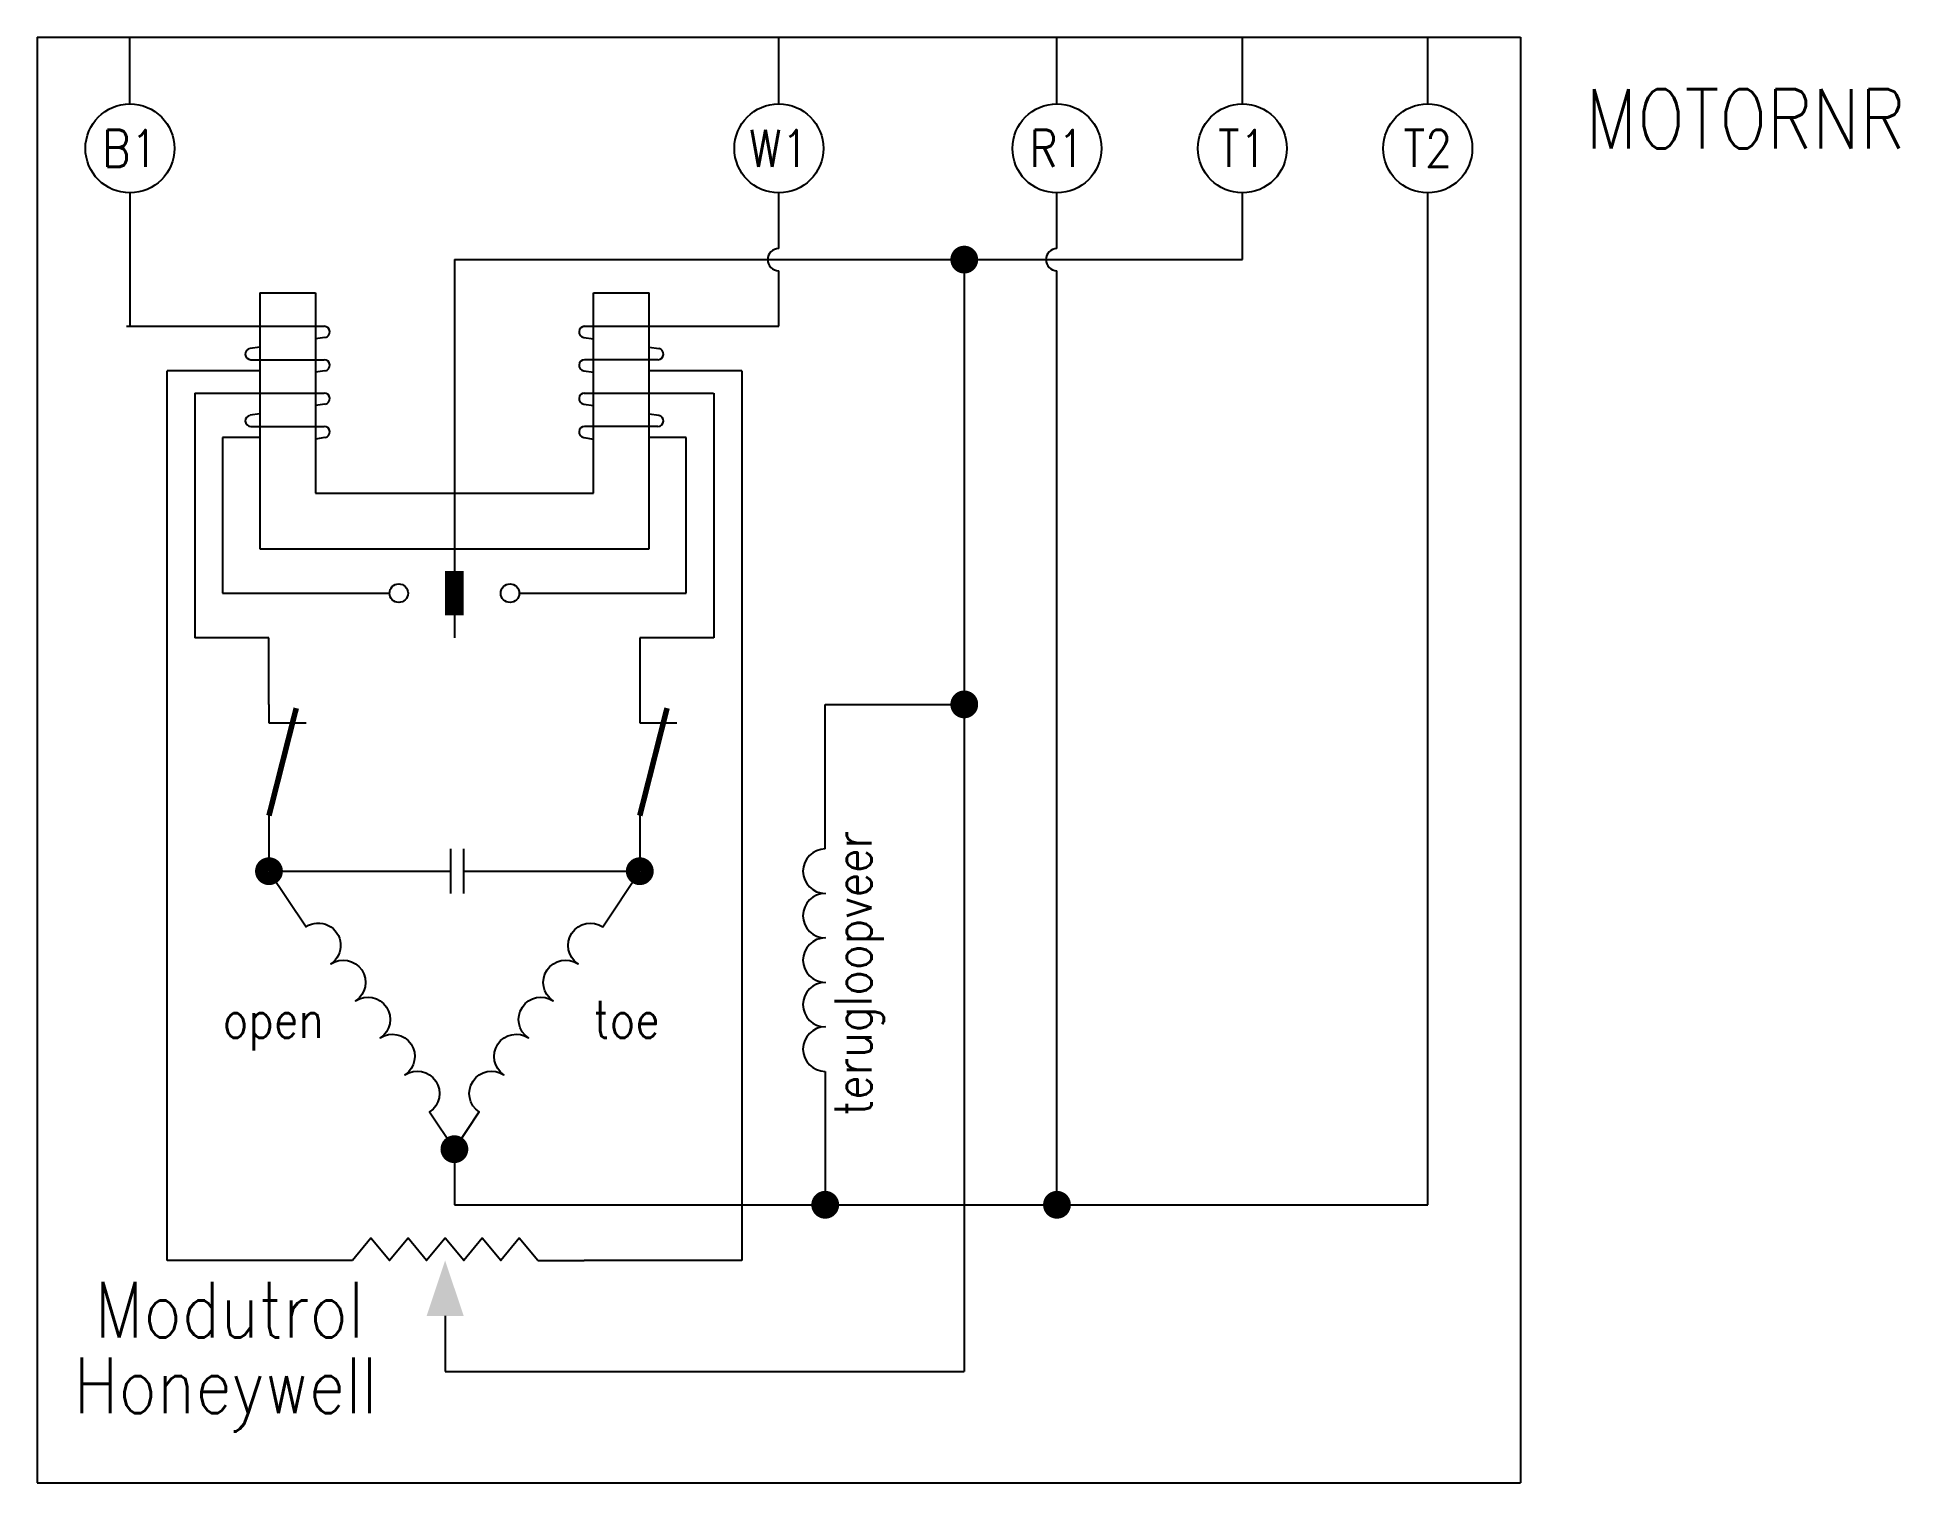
# Model space of a CAD drawing. Extents: x 190 to 290, y 108 to 186.
import ezdxf
from ezdxf.enums import TextEntityAlignment as Align

# ---------------------------------------------------------------- set-up
doc = ezdxf.new("R2010")
doc.units = 0
doc.header["$LTSCALE"] = 3
doc.linetypes.add('DASHED', pattern=[0])
for name, color, linetype in [('1', 8, 'CONTINUOUS'), ('10', 8, 'DASHED'), ('11', 30, 'DASHED'), ('12', 30, 'DASHED'), ('3', 30, 'CONTINUOUS')]:
    doc.layers.add(name, color=color, linetype=linetype)
doc.styles.get("Standard").update_dxf_attribs({"font": 'simplex', "width": 0.85})

# ---------------------------------------------------------------- blocks, each defined once
blk = doc.blocks.new('KNG')
at = {"layer": '1', "color": 0}
for p, q in [((0, 0), (0, -1)), ((0, -1), (2, -1))]:
    blk.add_line(p, q, dxfattribs=at)
at = {"layer": '1', "color": 0, "const_width": 0.3}
blk.add_lwpolyline([(0, -6), (1.47, -0.2)], dxfattribs=at)
at = {"layer": '10', "color": 0, "width": 0.95}
for p in [(-1, 0.39), (-1, -7.62)]:
    blk.add_attdef('N', text='', height=2.2, dxfattribs=at).set_placement(p, align=Align.RIGHT)
at = {"layer": '11', "color": 0, "width": 0.85}
blk.add_attdef('BORD', (3.24, -0.71), '', height=3.2, dxfattribs=at)
at = {"layer": '12', "color": 0, "width": 0.95}
blk.add_attdef('KODE', (3, -5), '', height=3.2, dxfattribs=at)
blk = doc.blocks.new('PIJLO')
at = {"layer": '1', "color": 0}
blk.add_solid([(1, 0), (0, -3), (1, 0), (-1, 0)], dxfattribs=at)
at = {"layer": '1', "color": 0, "width": 0.85}
blk.add_attdef('TX', (2.5, -3), '', height=2.2, dxfattribs=at)
blk = doc.blocks.new('DOP')
at = {"layer": '1', "color": 0, "const_width": 0.7}
blk.add_lwpolyline([(-0.4, 0, 1), (0.4, 0, 1)], format="xyb", close=True, dxfattribs=at)

msp = doc.modelspace()

# ---------------------------------------------------------------- linework, layer by layer
at = {"layer": '1', "color": 0}
for p, q in [((195, 182.4), (195, 186)), ((230, 182.4), (230, 186)), ((245, 182.4), (245, 186)), ((255, 182.4), (255, 186)), ((265, 182.4), (265, 186)), ((195, 177.6), (195, 170.4)), ((230, 174.6), (230, 177.6)), ((245, 174.6), (245, 177.6)), ((255, 174), (255, 177.6)), ((265, 123), (265, 177.6)), ((212.5, 174), (240, 174)), ((212.5, 174), (212.5, 157.2)), ((240, 174), (240, 114)), ((240, 174), (255, 174)), ((230, 170.4), (230, 173.4)), ((245, 123), (245, 173.4)), ((202, 172.2), (202, 158.4)), ((202, 172.2), (205, 172.2)), ((205, 172.2), (205, 161.4)), ((220, 161.4), (220, 172.2)), ((220, 172.2), (223, 172.2)), ((223, 158.4), (223, 172.2)), ((194.82, 170.4), (205.48, 170.4)), ((205.52, 169.8), (205, 169.72)), ((219.48, 169.8), (220, 169.72)), ((219.5, 170.4), (230, 170.4)), ((202, 169.28), (201.48, 169.2)), ((223, 169.28), (223.52, 169.2)), ((202, 168), (197, 168)), ((197, 120), (197, 168)), ((201.52, 168.6), (205.48, 168.6)), ((205.52, 168), (205, 167.93)), ((219.48, 168), (220, 167.93)), ((223.48, 168.6), (219.52, 168.6)), ((228, 168), (223, 168)), ((228, 168), (228, 120)), ((198.5, 166.8), (205.48, 166.8)), ((198.5, 166.8), (198.5, 153.6)), ((219.5, 166.8), (226.48, 166.8)), ((226.5, 166.8), (226.5, 153.6)), ((202, 165.68), (201.48, 165.6)), ((205.52, 166.2), (205, 166.12)), ((219.48, 166.2), (220, 166.12)), ((223, 165.68), (223.52, 165.6)), ((201.52, 165), (205.48, 165)), ((223.48, 165), (219.52, 165)), ((202, 164.4), (200, 164.4)), ((200, 164.4), (200, 156)), ((205.52, 164.4), (205, 164.32)), ((219.48, 164.4), (220, 164.32)), ((225, 164.4), (223, 164.4)), ((225, 156), (225, 164.4)), ((205, 161.4), (220, 161.4)), ((202, 158.4), (223, 158.4)), ((200, 156), (209, 156)), ((216, 156), (225, 156)), ((212.5, 154.8), (212.5, 153.6)), ((202.5, 153.6), (198.5, 153.6)), ((202.5, 150), (202.5, 153.6)), ((226.5, 153.6), (222.5, 153.6)), ((222.5, 153.6), (222.5, 150)), ((232.5, 142.2), (232.5, 150)), ((232.5, 150), (240, 150)), ((202.5, 144), (202.5, 141)), ((222.5, 144), (222.5, 141)), ((212.3, 139.8), (212.3, 142.2)), ((213, 139.8), (213, 142.2)), ((202.5, 141), (212.3, 141)), ((213, 141), (222.5, 141)), ((232.5, 130.2), (232.5, 123)), ((212.5, 126), (212.5, 123)), ((212.5, 123), (265, 123)), ((204.5, 120), (197, 120)), ((207, 120), (204.5, 120)), ((217, 120), (219.5, 120)), ((228, 120), (219.5, 120)), ((212, 117), (212, 114)), ((212, 114), (240, 114))]:
    msp.add_line(p, q, dxfattribs=at)
at = {"layer": '1', "color": 0, "const_width": 1}
msp.add_lwpolyline([(212.5, 157.2), (212.5, 154.8)], dxfattribs=at)
at = {"layer": '1', "color": 0}
for points in [[(232.5, 142.2, 1), (232.5, 139.8, 1), (232.5, 137.4, 1), (232.5, 135, 1), (232.5, 132.6, 1), (232.5, 130.2)], [(202.5, 141), (204.5, 138, -1), (205.83, 136, -1), (207.17, 134, -1), (208.5, 132, -1), (209.83, 130.01, -1), (211.16, 128.01), (212.5, 126), (213.84, 128.01, -1), (215.17, 130.01, -1), (216.5, 132, -1), (217.83, 134, -1), (219.17, 136, -1), (220.5, 138), (222.5, 141)]]:
    msp.add_lwpolyline(points, format="xyb", dxfattribs=at)
msp.add_polyline3d([(217, 120, 0), (216, 121.2, 0), (215, 120, 0), (214, 121.2, 0), (213, 120, 0), (212, 121.2, 0), (211, 120, 0), (210, 121.2, 0), (209, 120, 0), (208, 121.2, 0), (207, 120, 0)], dxfattribs=at)
for centre, radius in [((195, 180), 2.4), ((230, 180), 2.4), ((245, 180), 2.4), ((255, 180), 2.4), ((265, 180), 2.4), ((209.5, 156), 0.5), ((215.5, 156), 0.5)]:
    msp.add_circle(centre, radius, dxfattribs=at)
for centre, radius, start, end in [((230, 174), 0.6, 90, 270), ((245, 174), 0.6, 90, 270), ((205.48, 170.1), 0.3, 278.5308, 90), ((219.52, 170.1), 0.3, 90, 261.4692), ((201.52, 168.9), 0.3, 98.5308, 270), ((223.48, 168.9), 0.3, 270, 81.4692), ((205.48, 168.3), 0.3, 278.5308, 90), ((219.52, 168.3), 0.3, 90, 261.4692), ((205.48, 166.5), 0.3, 278.5308, 90), ((219.52, 166.5), 0.3, 90, 261.4692), ((201.52, 165.3), 0.3, 98.5308, 270), ((205.48, 164.7), 0.3, 278.5308, 90), ((219.52, 164.7), 0.3, 90, 261.4692), ((223.48, 165.3), 0.3, 270, 81.4692)]:
    msp.add_arc(centre, radius, start, end, dxfattribs=at)
at = {"layer": '10', "color": 0}
for p, q in [((190, 186), (270, 186)), ((190, 186), (190, 108)), ((270, 186), (270, 108)), ((190, 108), (270, 108))]:
    msp.add_line(p, q, dxfattribs=at)

# ---------------------------------------------------------------- block references
at = {"layer": '1', "color": 0}
for name, p in [('DOP', (240, 174)), ('DOP', (240, 150)), ('KNG', (202.5, 150)), ('KNG', (222.5, 150)), ('DOP', (245, 123))]:
    msp.add_blockref(name, p, dxfattribs=at)
at = {"layer": '1', "color": 0, "rotation": 180}
msp.add_blockref('PIJLO', (212, 117), dxfattribs=at)
at = {"layer": '3', "color": 0}
for p in [(202.5, 141), (222.5, 141), (212.5, 126), (232.5, 123)]:
    msp.add_blockref('DOP', p, dxfattribs=at)

# ---------------------------------------------------------------- texts
at = {"layer": '1', "color": 0, "width": 0.85}
for s, p in [('B1', (195, 180)), ('W1', (230, 180)), ('R1', (245, 180)), ('T1', (255, 180)), ('T2', (265, 180))]:
    msp.add_text(s, height=2, dxfattribs=at).set_placement(p, align=Align.MIDDLE)
msp.add_text('terugloopveer', height=2, rotation=90, dxfattribs=at).set_placement((235, 127.8))
for s, p in [('toe', (220, 132)), ('open', (200, 132))]:
    msp.add_text(s, height=2, dxfattribs=at).set_placement(p)
at = {"layer": '3', "color": 0, "width": 0.85}
for s, p in [('Modutrol', (200.37, 117.34)), ('Honeywell', (200.17, 112.76))]:
    msp.add_text(s, height=3, dxfattribs=at).set_placement(p, align=Align.MIDDLE)
msp.add_attdef('MOTORNR', (273.5, 180), 'M945A', height=3.2, dxfattribs=at)

doc.saveas('drawing.dxf')
